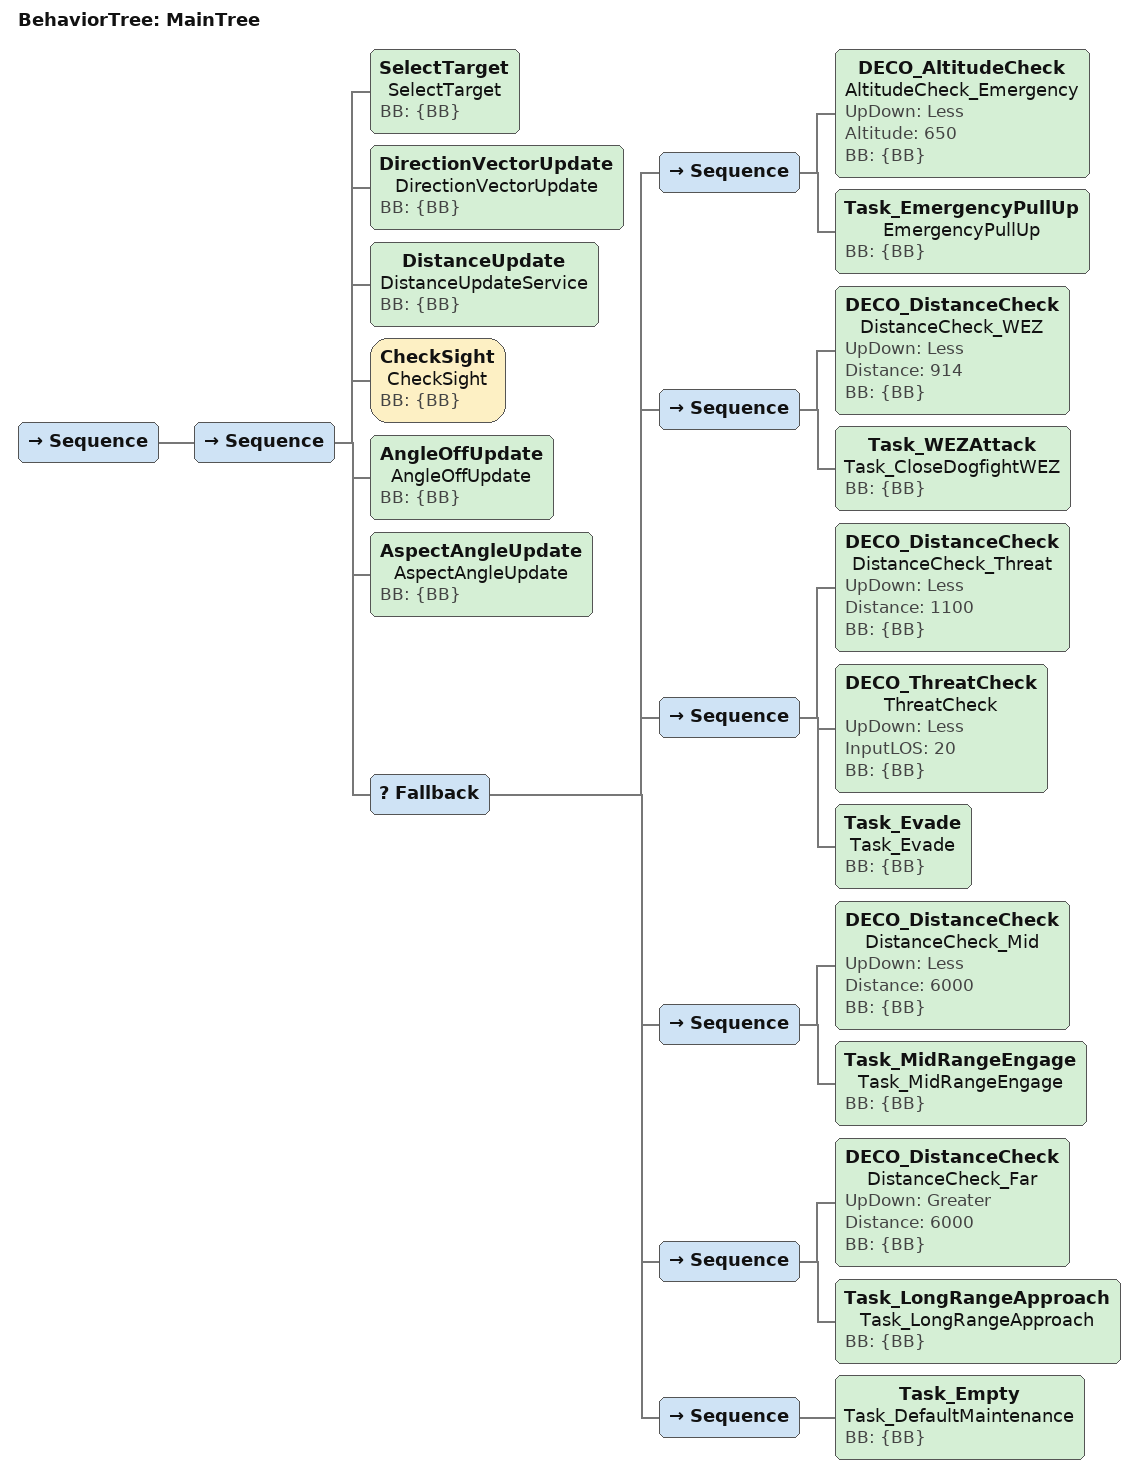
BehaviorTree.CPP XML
<root main_tree_to_execute = "MainTree">
  <BehaviorTree ID="MainTree">
    <Sequence>
      <!-- 1. 전술 정보 갱신 (Tactical Blackboard State Updates) -->
      <Sequence>
        <SelectTarget name="SelectTarget" BB="{BB}"/>
        <DirectionVectorUpdate name="DirectionVectorUpdate" BB="{BB}"/>
        <DistanceUpdate name="DistanceUpdateService" BB="{BB}"/>
        <CheckSight name="CheckSight" BB="{BB}"/>
        <AngleOffUpdate name="AngleOffUpdate" BB="{BB}"/>
        <AspectAngleUpdate name="AspectAngleUpdate" BB="{BB}"/>

        <!-- 2. 계층적 전술 판단 (Fallback Decision Tree) -->
        <Fallback>
          <Sequence>
            <DECO_AltitudeCheck name="AltitudeCheck_Emergency" UpDown="Less" Altitude="650" BB="{BB}"/>
            <Task_EmergencyPullUp name="EmergencyPullUp" BB="{BB}"/>
          </Sequence>

          <!-- 2순위: WEZ 근거리 사격 조준 기동 (Distance <= 914m) -->
          <Sequence>
            <DECO_DistanceCheck name="DistanceCheck_WEZ" UpDown="Less" Distance="914" BB="{BB}"/>
            <Task_WEZAttack name="Task_CloseDogfightWEZ" BB="{BB}"/>
          </Sequence>

          <Sequence>
            <DECO_DistanceCheck name="DistanceCheck_Threat" UpDown="Less" Distance="1100" BB="{BB}"/>
            <DECO_ThreatCheck name="ThreatCheck" UpDown="Less" InputLOS="20" BB="{BB}"/>
            <Task_Evade name="Task_Evade" BB="{BB}"/>
          </Sequence>

          <Sequence>
            <DECO_DistanceCheck name="DistanceCheck_Mid" UpDown="Less" Distance="6000" BB="{BB}"/>
            <Task_MidRangeEngage name="Task_MidRangeEngage" BB="{BB}"/>
          </Sequence>

          <!-- 5순위: 원거리 접근 인터셉트 기동 (Distance > 6000m) -->
          <Sequence>
            <DECO_DistanceCheck name="DistanceCheck_Far" UpDown="Greater" Distance="6000" BB="{BB}"/>
            <Task_LongRangeApproach name="Task_LongRangeApproach" BB="{BB}"/>
          </Sequence>

          <!-- 6순위: 기본 예외 보존 기동 -->
          <Sequence>
            <Task_Empty name="Task_DefaultMaintenance" BB="{BB}"/>
          </Sequence>
        </Fallback>
      </Sequence>
    </Sequence>
  </BehaviorTree>
</root>
